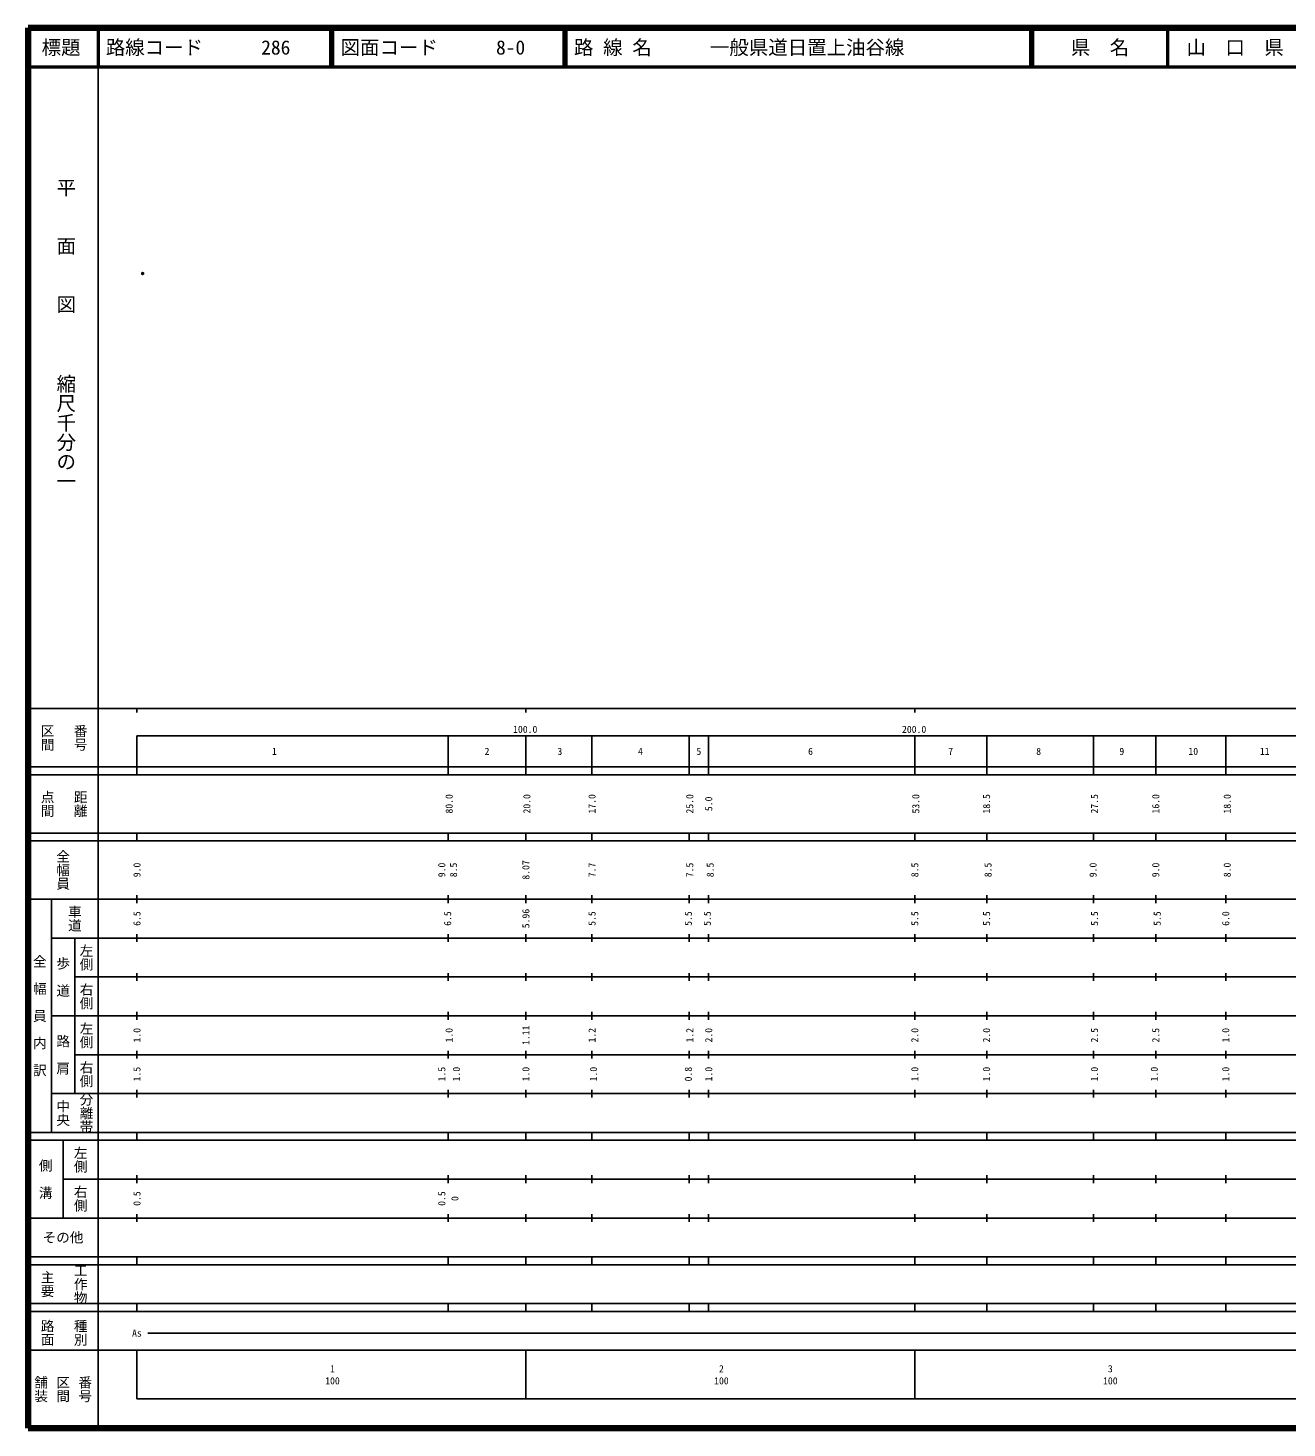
# Model space of a CAD drawing. Units: millimetres on the paper. Extents: x 40 to 680, y 20 to 380.
# Drawn here: x 40 to 363.7, y 20 to 380 of the extents above; entities that cross this region are included whole.
import ezdxf
from ezdxf.enums import TextEntityAlignment as Align

# ---------------------------------------------------------------- set-up
doc = ezdxf.new("R2010")
doc.units = ezdxf.units.MM
doc.header["$PDMODE"] = 32
doc.header["$PDSIZE"] = 0.5
doc.layers.add('M-OTRS', color=6, linetype='Continuous')
for name, color, linetype, lineweight in [('M-TTL', 2, 'Continuous', 140), ('M-TTL-BAND', 7, 'Continuous', 25), ('M-TTL-LINE', 7, 'Continuous', 50), ('M-TTL-TXT', 7, 'Continuous', 13)]:
    doc.layers.add(name, color=color, linetype=linetype, lineweight=lineweight)
doc.styles.add('@ＭＳ ゴシック', font='')
doc.styles.add('ＭＳ ゴシック', font='')
doc.styles.get('@ＭＳ ゴシック').set_extended_font_data('@MS Gothic')
doc.styles.get('ＭＳ ゴシック').set_extended_font_data('MS Gothic')

msp = doc.modelspace()

# ---------------------------------------------------------------- linework, layer by layer
at = {"layer": 'M-OTRS'}
msp.add_point((69.482, 316.851), dxfattribs=at)
at = {"layer": 'M-TTL'}
for p, q in [((40, 380), (40, 20)), ((680, 380), (40, 380)), ((40, 20), (680, 20))]:
    msp.add_line(p, q, dxfattribs=at)
at = {"layer": 'M-TTL-BAND'}
for p, q in [((58, 370), (58, 20)), ((40, 205), (579, 205)), ((68, 205), (68, 204)), ((168, 205), (168, 204)), ((268, 205), (268, 204)), ((68, 198), (579, 198)), ((68, 198), (68, 188)), ((148, 198), (148, 188)), ((168, 198), (168, 188)), ((185, 198), (185, 188)), ((210, 198), (210, 188)), ((215, 198), (215, 188)), ((268, 198), (268, 188)), ((286.5, 198), (286.5, 188)), ((314, 198), (314, 188)), ((330, 198), (330, 188)), ((348, 198), (348, 188)), ((40, 190), (579, 190)), ((40, 188), (579, 188)), ((40, 173), (579, 173)), ((68, 171), (68, 173)), ((148, 173), (148, 171)), ((168, 171), (168, 173)), ((185, 173), (185, 171)), ((210, 173), (210, 171)), ((215, 173), (215, 171)), ((268, 171), (268, 173)), ((286.5, 173), (286.5, 171)), ((314, 173), (314, 171)), ((330, 173), (330, 171)), ((348, 173), (348, 171)), ((40, 171), (579, 171)), ((40, 156), (579, 156)), ((46, 96), (46, 156)), ((68, 155), (68, 157)), ((148, 157), (148, 155)), ((168, 155), (168, 157)), ((185, 157), (185, 155)), ((210, 157), (210, 155)), ((215, 157), (215, 155)), ((268, 155), (268, 157)), ((286.5, 157), (286.5, 155)), ((314, 157), (314, 155)), ((330, 157), (330, 155)), ((348, 157), (348, 155)), ((46, 146), (579, 146)), ((52, 146), (52, 106)), ((68, 145), (68, 147)), ((148, 147), (148, 145)), ((168, 145), (168, 147)), ((185, 147), (185, 145)), ((210, 147), (210, 145)), ((215, 147), (215, 145)), ((268, 145), (268, 147)), ((286.5, 147), (286.5, 145)), ((314, 147), (314, 145)), ((330, 147), (330, 145)), ((348, 147), (348, 145)), ((68, 135), (68, 137)), ((148, 137), (148, 135)), ((168, 135), (168, 137)), ((185, 137), (185, 135)), ((210, 137), (210, 135)), ((215, 137), (215, 135)), ((268, 135), (268, 137)), ((286.5, 137), (286.5, 135)), ((314, 137), (314, 135)), ((330, 137), (330, 135)), ((348, 137), (348, 135)), ((52, 136), (579, 136)), ((46, 126), (579, 126)), ((68, 125), (68, 127)), ((148, 127), (148, 125)), ((168, 125), (168, 127)), ((185, 127), (185, 125)), ((210, 127), (210, 125)), ((215, 127), (215, 125)), ((268, 125), (268, 127)), ((286.5, 127), (286.5, 125)), ((314, 127), (314, 125)), ((330, 127), (330, 125)), ((348, 127), (348, 125)), ((52, 116), (579, 116)), ((68, 115), (68, 117)), ((148, 117), (148, 115)), ((168, 115), (168, 117)), ((185, 117), (185, 115)), ((210, 117), (210, 115)), ((215, 117), (215, 115)), ((268, 115), (268, 117)), ((286.5, 117), (286.5, 115)), ((314, 117), (314, 115)), ((330, 117), (330, 115)), ((348, 117), (348, 115)), ((46, 106), (579, 106)), ((68, 105), (68, 107)), ((148, 107), (148, 105)), ((168, 105), (168, 107)), ((185, 107), (185, 105)), ((210, 107), (210, 105)), ((215, 107), (215, 105)), ((268, 105), (268, 107)), ((286.5, 107), (286.5, 105)), ((314, 107), (314, 105)), ((330, 107), (330, 105)), ((348, 107), (348, 105)), ((40, 96), (579, 96)), ((40, 94), (579, 94)), ((49, 94), (49, 74)), ((68, 94), (68, 96)), ((148, 96), (148, 94)), ((168, 94), (168, 96)), ((185, 96), (185, 94)), ((210, 96), (210, 94)), ((215, 96), (215, 94)), ((268, 94), (268, 96)), ((286.5, 96), (286.5, 94)), ((314, 96), (314, 94)), ((330, 96), (330, 94)), ((348, 96), (348, 94)), ((49, 84), (579, 84)), ((68, 83), (68, 85)), ((148, 85), (148, 83)), ((168, 83), (168, 85)), ((185, 85), (185, 83)), ((210, 85), (210, 83)), ((215, 85), (215, 83)), ((268, 83), (268, 85)), ((286.5, 85), (286.5, 83)), ((314, 85), (314, 83)), ((330, 85), (330, 83)), ((348, 85), (348, 83)), ((40, 74), (579, 74)), ((68, 73), (68, 75)), ((148, 75), (148, 73)), ((168, 73), (168, 75)), ((185, 75), (185, 73)), ((210, 75), (210, 73)), ((215, 75), (215, 73)), ((268, 73), (268, 75)), ((286.5, 75), (286.5, 73)), ((314, 75), (314, 73)), ((330, 75), (330, 73)), ((348, 75), (348, 73)), ((40, 64), (579, 64)), ((40, 62), (579, 62)), ((68, 62), (68, 64)), ((148, 64), (148, 62)), ((168, 62), (168, 64)), ((185, 64), (185, 62)), ((210, 64), (210, 62)), ((215, 64), (215, 62)), ((268, 62), (268, 64)), ((286.5, 64), (286.5, 62)), ((314, 64), (314, 62)), ((330, 64), (330, 62)), ((348, 64), (348, 62)), ((40, 52), (579, 52)), ((68, 50), (68, 52)), ((148, 52), (148, 50)), ((168, 50), (168, 52)), ((185, 52), (185, 50)), ((210, 52), (210, 50)), ((215, 52), (215, 50)), ((268, 50), (268, 52)), ((286.5, 52), (286.5, 50)), ((314, 52), (314, 50)), ((330, 52), (330, 50)), ((348, 52), (348, 50)), ((40, 50), (579, 50)), ((70.805, 44.406), (565.903, 44.406)), ((40, 40), (579, 40)), ((68, 40), (68, 27.5)), ((168, 40), (168, 27.5)), ((268, 40), (268, 27.5)), ((68, 27.5), (579, 27.5))]:
    msp.add_line(p, q, dxfattribs=at)
at = {"layer": 'M-TTL-LINE'}
for p, q in [((58, 380), (58, 370)), ((117.75, 380), (117.75, 370)), ((118.25, 380), (118.25, 370)), ((177.75, 380), (177.75, 370)), ((178.25, 380), (178.25, 370)), ((297.75, 380), (297.75, 370)), ((298.25, 380), (298.25, 370)), ((333, 380), (333, 370)), ((40, 370), (680, 370))]:
    msp.add_line(p, q, dxfattribs=at)

# ---------------------------------------------------------------- texts
at = {"layer": 'M-TTL-BAND', "style": '@ＭＳ ゴシック'}
for s, p in [('平\u3000\u3000面\u3000\u3000図', (49.777, 306.475)), ('縮尺千分の一', (49.777, 261.03))]:
    msp.add_text(s, height=3.666, rotation=270, dxfattribs=at).set_placement(p, align=Align.MIDDLE_RIGHT)
at = {"layer": 'M-TTL-BAND'}
for s, height, rotation, style, p in [('区間', 2.566, 270, '@ＭＳ ゴシック', (45, 197.5)), ('番号', 2.566, 270, '@ＭＳ ゴシック', (53.5, 197.5)), ('点間', 2.566, 270, '@ＭＳ ゴシック', (45, 180.5)), ('距離', 2.566, 270, '@ＭＳ ゴシック', (53.5, 180.5)), ('80.0', 1.833, 90, 'ＭＳ ゴシック', (148.26, 180.5)), ('20.0', 1.833, 90, 'ＭＳ ゴシック', (168.26, 180.5)), ('17.0', 1.833, 90, 'ＭＳ ゴシック', (185.011, 180.5)), ('25.0', 1.833, 90, 'ＭＳ ゴシック', (210.137, 180.5)), ('5.0', 1.833, 90, 'ＭＳ ゴシック', (215.012, 180.5)), ('53.0', 1.833, 90, 'ＭＳ ゴシック', (268.26, 180.5)), ('18.5', 1.833, 90, 'ＭＳ ゴシック', (286.452, 180.5)), ('27.5', 1.833, 90, 'ＭＳ ゴシック', (314.203, 180.5)), ('16.0', 1.833, 90, 'ＭＳ ゴシック', (329.954, 180.5)), ('18.0', 1.833, 90, 'ＭＳ ゴシック', (348.329, 180.5)), ('全幅員', 2.566, 270, '@ＭＳ ゴシック', (49, 163.5)), ('8.07', 1.833, 90, 'ＭＳ ゴシック', (168.007, 163.5)), ('9.0', 1.833, 90, 'ＭＳ ゴシック', (68.007, 163.5)), ('9.0', 1.833, 90, 'ＭＳ ゴシック', (146.385, 163.5)), ('8.5', 1.833, 90, 'ＭＳ ゴシック', (149.385, 163.5)), ('7.7', 1.833, 90, 'ＭＳ ゴシック', (185.011, 163.5)), ('7.5', 1.833, 90, 'ＭＳ ゴシック', (210.137, 163.5)), ('8.5', 1.833, 90, 'ＭＳ ゴシック', (215.387, 163.5)), ('8.5', 1.833, 90, 'ＭＳ ゴシック', (268.007, 163.5)), ('8.5', 1.833, 90, 'ＭＳ ゴシック', (286.827, 163.5)), ('9.0', 1.833, 90, 'ＭＳ ゴシック', (313.828, 163.5)), ('9.0', 1.833, 90, 'ＭＳ ゴシック', (329.954, 163.5)), ('8.0', 1.833, 90, 'ＭＳ ゴシック', (348.329, 163.5)), ('車道', 2.566, 270, '@ＭＳ ゴシック', (52, 151)), ('6.5', 1.833, 90, 'ＭＳ ゴシック', (68.007, 151)), ('6.5', 1.833, 90, 'ＭＳ ゴシック', (147.885, 151)), ('5.96', 1.833, 90, 'ＭＳ ゴシック', (168.007, 151)), ('5.5', 1.833, 90, 'ＭＳ ゴシック', (185.011, 151)), ('5.5', 1.833, 90, 'ＭＳ ゴシック', (209.762, 151)), ('5.5', 1.833, 90, 'ＭＳ ゴシック', (214.637, 151)), ('5.5', 1.833, 90, 'ＭＳ ゴシック', (268.007, 151)), ('5.5', 1.833, 90, 'ＭＳ ゴシック', (286.452, 151)), ('5.5', 1.833, 90, 'ＭＳ ゴシック', (314.203, 151)), ('5.5', 1.833, 90, 'ＭＳ ゴシック', (330.329, 151)), ('6.0', 1.833, 90, 'ＭＳ ゴシック', (347.954, 151)), ('左側', 2.566, 270, '@ＭＳ ゴシック', (55, 141)), ('全\u3000幅\u3000員\u3000内\u3000訳', 2.566, 270, '@ＭＳ ゴシック', (43, 126)), ('歩\u3000道', 2.566, 270, '@ＭＳ ゴシック', (49, 136)), ('右側', 2.566, 270, '@ＭＳ ゴシック', (55, 131)), ('左側', 2.566, 270, '@ＭＳ ゴシック', (55, 121)), ('1.0', 1.833, 90, 'ＭＳ ゴシック', (68.007, 121)), ('1.0', 1.833, 90, 'ＭＳ ゴシック', (148.26, 121)), ('1.11', 1.833, 90, 'ＭＳ ゴシック', (168.007, 121)), ('1.2', 1.833, 90, 'ＭＳ ゴシック', (185.011, 121)), ('1.2', 1.833, 90, 'ＭＳ ゴシック', (210.137, 121)), ('2.0', 1.833, 90, 'ＭＳ ゴシック', (215.012, 121)), ('2.0', 1.833, 90, 'ＭＳ ゴシック', (268.007, 121)), ('2.0', 1.833, 90, 'ＭＳ ゴシック', (286.452, 121)), ('2.5', 1.833, 90, 'ＭＳ ゴシック', (314.203, 121)), ('2.5', 1.833, 90, 'ＭＳ ゴシック', (329.954, 121)), ('1.0', 1.833, 90, 'ＭＳ ゴシック', (347.954, 121)), ('路\u3000肩', 2.566, 270, '@ＭＳ ゴシック', (49, 116)), ('右側', 2.566, 270, '@ＭＳ ゴシック', (55, 111)), ('1.5', 1.833, 90, 'ＭＳ ゴシック', (68.007, 111)), ('1.5', 1.833, 90, 'ＭＳ ゴシック', (146.385, 111)), ('1.0', 1.833, 90, 'ＭＳ ゴシック', (150.135, 111)), ('1.0', 1.833, 90, 'ＭＳ ゴシック', (168.007, 111)), ('1.0', 1.833, 90, 'ＭＳ ゴシック', (185.386, 111)), ('0.8', 1.833, 90, 'ＭＳ ゴシック', (209.762, 111)), ('1.0', 1.833, 90, 'ＭＳ ゴシック', (215.012, 111)), ('1.0', 1.833, 90, 'ＭＳ ゴシック', (268.007, 111)), ('1.0', 1.833, 90, 'ＭＳ ゴシック', (286.452, 111)), ('1.0', 1.833, 90, 'ＭＳ ゴシック', (314.203, 111)), ('1.0', 1.833, 90, 'ＭＳ ゴシック', (329.579, 111)), ('1.0', 1.833, 90, 'ＭＳ ゴシック', (347.954, 111)), ('分離帯', 2.566, 270, '@ＭＳ ゴシック', (55, 101)), ('中央', 2.566, 270, '@ＭＳ ゴシック', (49, 101)), ('左側', 2.566, 270, '@ＭＳ ゴシック', (53.5, 89)), ('側\u3000溝', 2.566, 270, '@ＭＳ ゴシック', (44.5, 84)), ('右側', 2.566, 270, '@ＭＳ ゴシック', (53.5, 79)), ('0.5', 1.833, 90, 'ＭＳ ゴシック', (68.007, 79)), ('0.5', 1.833, 90, 'ＭＳ ゴシック', (146.385, 79)), ('0', 1.833, 90, 'ＭＳ ゴシック', (149.76, 79)), ('工作物', 2.566, 270, '@ＭＳ ゴシック', (53.5, 57)), ('主要', 2.566, 270, '@ＭＳ ゴシック', (45, 57)), ('路面', 2.566, 270, '@ＭＳ ゴシック', (45, 44.5)), ('種別', 2.566, 270, '@ＭＳ ゴシック', (53.5, 44.5)), ('舗装', 2.566, 270, '@ＭＳ ゴシック', (43.333, 30)), ('区間', 2.566, 270, '@ＭＳ ゴシック', (49, 30)), ('番号', 2.566, 270, '@ＭＳ ゴシック', (54.667, 30))]:
    msp.add_text(s, height=height, rotation=rotation, dxfattribs=dict(at, style=style)).set_placement(p, align=Align.MIDDLE_CENTER)
at = {"layer": 'M-TTL-BAND', "style": 'ＭＳ ゴシック'}
for s, p in [('100.0', (167.844, 198.195)), ('200.0', (267.844, 198.195))]:
    msp.add_text(s, height=1.833, dxfattribs=at).set_placement(p, align=Align.BOTTOM_CENTER)
for s, height, p in [('1', 1.833, (103.352, 194)), ('2', 1.833, (158.021, 194)), ('3', 1.833, (176.746, 194)), ('4', 1.833, (197.48, 194)), ('5', 1.833, (212.481, 194)), ('6', 1.833, (241.2, 194)), ('7', 1.833, (277.232, 194)), ('8', 1.833, (299.859, 194)), ('9', 1.833, (321.235, 194)), ('10', 1.833, (339.61, 194)), ('11', 1.833, (357.986, 194)), ('その他', 2.566, (49, 69)), ('As', 1.833, (68.006, 44.406)), ('1', 1.833, (118.288, 35.238)), ('2', 1.833, (218.288, 35.238)), ('3', 1.833, (318.288, 35.238)), ('100', 1.833, (118.288, 32.131)), ('100', 1.833, (218.288, 32.131)), ('100', 1.833, (318.288, 32.131))]:
    msp.add_text(s, height=height, dxfattribs=at).set_placement(p, align=Align.MIDDLE_CENTER)
at = {"layer": 'M-TTL-TXT', "style": 'ＭＳ ゴシック'}
for s, p in [('標題', (48.5, 375)), ('県\u3000名', (315.625, 375)), ('山\u3000口\u3000県', (350.375, 375))]:
    msp.add_text(s, height=3.666, dxfattribs=at).set_placement(p, align=Align.MIDDLE_CENTER)
for s, p in [('路線コード      286', (60, 375)), ('図面コード      8-0', (120.38, 375)), ('路 線 名      一般県道日置上油谷線', (180.38, 375))]:
    msp.add_text(s, height=3.666, dxfattribs=at).set_placement(p, align=Align.MIDDLE_LEFT)

doc.saveas('drawing.dxf')
